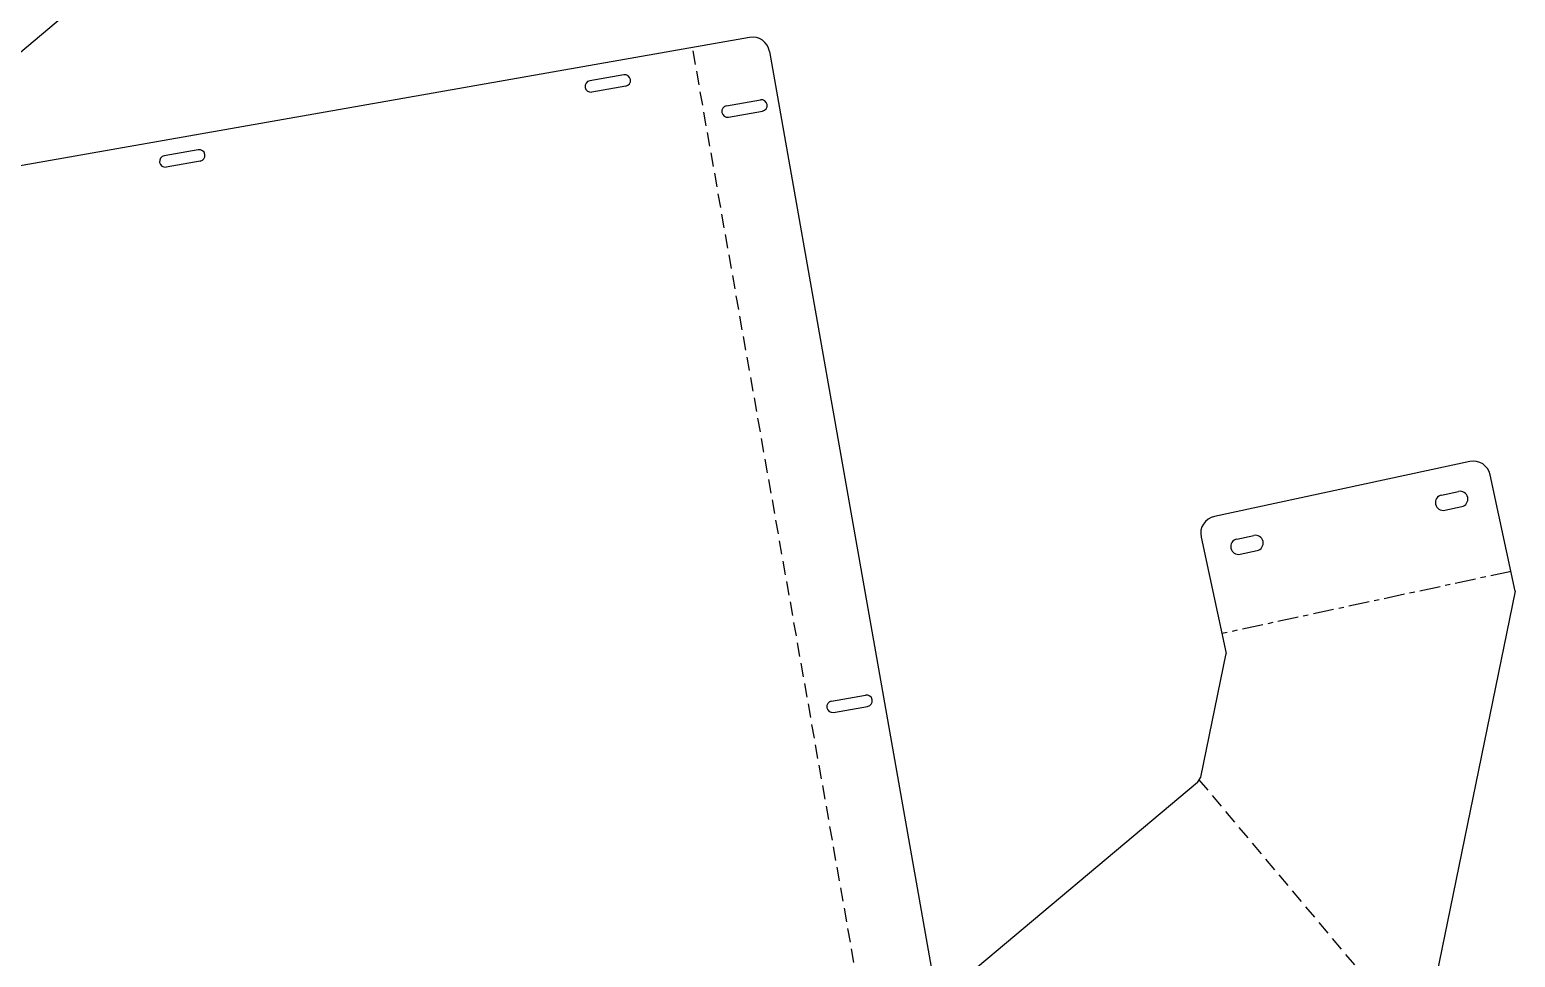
# Model space of a CAD drawing. Extents: x 5 to 1801, y 5 to 2754.
# Drawn here: x 613 to 1472, y 965 to 1503 of the extents above; entities that cross this region are included whole.
import ezdxf

# ---------------------------------------------------------------- set-up
doc = ezdxf.new("R2010")
doc.units = 0
doc.linetypes.add('CENTER', pattern=[21, 12, -3, 3, -3])
doc.linetypes.add('DASHED', pattern=[12, 8, -4])
for name, color, linetype in [('SMARTNEST_SHEET_10_BEND', 3, 'DASHED'), ('SMARTNEST_SHEET_10_GEOMETRY', 7, 'CONTINUOUS'), ('SMARTNEST_SHEET_11_BEND', 3, 'DASHED'), ('SMARTNEST_SHEET_11_GEOMETRY', 7, 'CONTINUOUS'), ('SMARTNEST_SHEET_12_BEND', 3, 'DASHED'), ('SMARTNEST_SHEET_12_GEOMETRY', 7, 'CONTINUOUS'), ('SMARTNEST_SHEET_13_BEND', 3, 'DASHED'), ('SMARTNEST_SHEET_13_GEOMETRY', 7, 'CONTINUOUS'), ('SMARTNEST_SHEET_14_BEND', 3, 'DASHED'), ('SMARTNEST_SHEET_14_GEOMETRY', 7, 'CONTINUOUS'), ('SMARTNEST_SHEET_15_BEND', 3, 'DASHED'), ('SMARTNEST_SHEET_15_GEOMETRY', 7, 'CONTINUOUS'), ('SMARTNEST_SHEET_16_BEND', 3, 'DASHED'), ('SMARTNEST_SHEET_16_GEOMETRY', 7, 'CONTINUOUS'), ('SMARTNEST_SHEET_17_BEND', 3, 'DASHED'), ('SMARTNEST_SHEET_17_GEOMETRY', 7, 'CONTINUOUS'), ('SMARTNEST_SHEET_18_BEND', 3, 'DASHED'), ('SMARTNEST_SHEET_18_GEOMETRY', 7, 'CONTINUOUS'), ('SMARTNEST_SHEET_19_BEND', 3, 'DASHED'), ('SMARTNEST_SHEET_19_GEOMETRY', 7, 'CONTINUOUS'), ('SMARTNEST_SHEET_1_BEND', 3, 'DASHED'), ('SMARTNEST_SHEET_1_GEOMETRY', 7, 'CONTINUOUS'), ('SMARTNEST_SHEET_20_BEND', 3, 'DASHED'), ('SMARTNEST_SHEET_20_GEOMETRY', 7, 'CONTINUOUS'), ('SMARTNEST_SHEET_21_BEND', 3, 'DASHED'), ('SMARTNEST_SHEET_21_GEOMETRY', 7, 'CONTINUOUS'), ('SMARTNEST_SHEET_22_BEND', 3, 'DASHED'), ('SMARTNEST_SHEET_22_GEOMETRY', 7, 'CONTINUOUS'), ('SMARTNEST_SHEET_23_BEND', 3, 'DASHED'), ('SMARTNEST_SHEET_23_GEOMETRY', 7, 'CONTINUOUS'), ('SMARTNEST_SHEET_24_BEND', 3, 'DASHED'), ('SMARTNEST_SHEET_24_GEOMETRY', 7, 'CONTINUOUS'), ('SMARTNEST_SHEET_25_BEND', 3, 'DASHED'), ('SMARTNEST_SHEET_25_GEOMETRY', 7, 'CONTINUOUS'), ('SMARTNEST_SHEET_26_BEND', 3, 'DASHED'), ('SMARTNEST_SHEET_26_CENTER', 4, 'CENTER'), ('SMARTNEST_SHEET_26_GEOMETRY', 7, 'CONTINUOUS'), ('SMARTNEST_SHEET_27_BEND', 3, 'DASHED'), ('SMARTNEST_SHEET_27_CENTER', 4, 'CENTER'), ('SMARTNEST_SHEET_27_GEOMETRY', 7, 'CONTINUOUS'), ('SMARTNEST_SHEET_28_BEND', 3, 'DASHED'), ('SMARTNEST_SHEET_28_CENTER', 4, 'CENTER'), ('SMARTNEST_SHEET_28_GEOMETRY', 7, 'CONTINUOUS'), ('SMARTNEST_SHEET_29_BEND', 3, 'DASHED'), ('SMARTNEST_SHEET_29_CENTER', 4, 'CENTER'), ('SMARTNEST_SHEET_29_GEOMETRY', 7, 'CONTINUOUS'), ('SMARTNEST_SHEET_2_BEND', 3, 'DASHED'), ('SMARTNEST_SHEET_2_GEOMETRY', 7, 'CONTINUOUS'), ('SMARTNEST_SHEET_30_BEND', 3, 'DASHED'), ('SMARTNEST_SHEET_30_CENTER', 4, 'CENTER'), ('SMARTNEST_SHEET_30_GEOMETRY', 7, 'CONTINUOUS'), ('SMARTNEST_SHEET_3_BEND', 3, 'DASHED'), ('SMARTNEST_SHEET_3_GEOMETRY', 7, 'CONTINUOUS'), ('SMARTNEST_SHEET_4_BEND', 3, 'DASHED'), ('SMARTNEST_SHEET_4_GEOMETRY', 7, 'CONTINUOUS'), ('SMARTNEST_SHEET_5_BEND', 3, 'DASHED'), ('SMARTNEST_SHEET_5_GEOMETRY', 7, 'CONTINUOUS'), ('SMARTNEST_SHEET_6_BEND', 3, 'DASHED'), ('SMARTNEST_SHEET_6_GEOMETRY', 7, 'CONTINUOUS'), ('SMARTNEST_SHEET_7_BEND', 3, 'DASHED'), ('SMARTNEST_SHEET_7_GEOMETRY', 7, 'CONTINUOUS'), ('SMARTNEST_SHEET_8_BEND', 3, 'DASHED'), ('SMARTNEST_SHEET_8_GEOMETRY', 7, 'CONTINUOUS'), ('SMARTNEST_SHEET_9_BEND', 3, 'DASHED'), ('SMARTNEST_SHEET_9_GEOMETRY', 7, 'CONTINUOUS')]:
    doc.layers.add(name, color=color, linetype=linetype)

msp = doc.modelspace()

# ---------------------------------------------------------------- linework, layer by layer
at = {"layer": 'SMARTNEST_SHEET_10_BEND', "color": 7, "linetype": 'DASHED'}
msp.add_line((1258.41, 5.16), (996.2, 1492.22), dxfattribs=at)
at = {"layer": 'SMARTNEST_SHEET_10_GEOMETRY', "color": 7, "linetype": 'CONTINUOUS'}
for p, q in [((1029.19, 1498.03), (13.26, 1318.9)), ((1040.77, 1489.92), (1299.51, 22.56)), ((956.45, 1476.37), (936.75, 1472.9)), ((957.59, 1469.87), (937.9, 1466.4)), ((1015.87, 1458.42), (1035.56, 1461.89)), ((1017.01, 1451.92), (1036.71, 1455.39)), ((710.24, 1432.96), (690.55, 1429.49)), ((711.39, 1426.46), (691.69, 1422.99)), ((1076.64, 1113.74), (1096.34, 1117.21)), ((1077.79, 1107.24), (1097.49, 1110.71))]:
    msp.add_line(p, q, dxfattribs=at)
for centre, radius, start, end in [((1030.93, 1488.19), 10, 10, 100), ((937.32, 1469.65), 3.3, 100, 280), ((957.02, 1473.12), 3.3, 280, 100), ((1036.14, 1458.64), 3.3, 280, 100), ((1016.44, 1455.17), 3.3, 100, 280), ((691.12, 1426.24), 3.3, 100, 280), ((710.82, 1429.71), 3.3, 280, 100), ((1077.22, 1110.49), 3.3, 100, 280), ((1096.91, 1113.96), 3.3, 280, 100)]:
    msp.add_arc(centre, radius, start, end, dxfattribs=at)
at = {"layer": 'SMARTNEST_SHEET_11_BEND', "color": 7, "linetype": 'DASHED'}
msp.add_line((1258.41, 5.16), (996.2, 1492.22), dxfattribs=at)
at = {"layer": 'SMARTNEST_SHEET_11_GEOMETRY', "color": 7, "linetype": 'CONTINUOUS'}
for p, q in [((1029.19, 1498.03), (13.26, 1318.9)), ((1040.77, 1489.92), (1299.51, 22.56)), ((956.45, 1476.37), (936.75, 1472.9)), ((957.59, 1469.87), (937.9, 1466.4)), ((1015.87, 1458.42), (1035.56, 1461.89)), ((1017.01, 1451.92), (1036.71, 1455.39)), ((710.24, 1432.96), (690.55, 1429.49)), ((711.39, 1426.46), (691.69, 1422.99)), ((1076.64, 1113.74), (1096.34, 1117.21)), ((1077.79, 1107.24), (1097.49, 1110.71))]:
    msp.add_line(p, q, dxfattribs=at)
for centre, radius, start, end in [((1030.93, 1488.19), 10, 10, 100), ((937.32, 1469.65), 3.3, 100, 280), ((957.02, 1473.12), 3.3, 280, 100), ((1036.14, 1458.64), 3.3, 280, 100), ((1016.44, 1455.17), 3.3, 100, 280), ((691.12, 1426.24), 3.3, 100, 280), ((710.82, 1429.71), 3.3, 280, 100), ((1077.22, 1110.49), 3.3, 100, 280), ((1096.91, 1113.96), 3.3, 280, 100)]:
    msp.add_arc(centre, radius, start, end, dxfattribs=at)
at = {"layer": 'SMARTNEST_SHEET_12_BEND', "color": 7, "linetype": 'DASHED'}
msp.add_line((1258.41, 5.16), (996.2, 1492.22), dxfattribs=at)
at = {"layer": 'SMARTNEST_SHEET_12_GEOMETRY', "color": 7, "linetype": 'CONTINUOUS'}
for p, q in [((1029.19, 1498.03), (13.26, 1318.9)), ((1040.77, 1489.92), (1299.51, 22.56)), ((956.45, 1476.37), (936.75, 1472.9)), ((957.59, 1469.87), (937.9, 1466.4)), ((1015.87, 1458.42), (1035.56, 1461.89)), ((1017.01, 1451.92), (1036.71, 1455.39)), ((710.24, 1432.96), (690.55, 1429.49)), ((711.39, 1426.46), (691.69, 1422.99)), ((1076.64, 1113.74), (1096.34, 1117.21)), ((1077.79, 1107.24), (1097.49, 1110.71))]:
    msp.add_line(p, q, dxfattribs=at)
for centre, radius, start, end in [((1030.93, 1488.19), 10, 10, 100), ((937.32, 1469.65), 3.3, 100, 280), ((957.02, 1473.12), 3.3, 280, 100), ((1036.14, 1458.64), 3.3, 280, 100), ((1016.44, 1455.17), 3.3, 100, 280), ((691.12, 1426.24), 3.3, 100, 280), ((710.82, 1429.71), 3.3, 280, 100), ((1077.22, 1110.49), 3.3, 100, 280), ((1096.91, 1113.96), 3.3, 280, 100)]:
    msp.add_arc(centre, radius, start, end, dxfattribs=at)
at = {"layer": 'SMARTNEST_SHEET_13_BEND', "color": 7, "linetype": 'DASHED'}
msp.add_line((1258.41, 5.16), (996.2, 1492.22), dxfattribs=at)
at = {"layer": 'SMARTNEST_SHEET_13_GEOMETRY', "color": 7, "linetype": 'CONTINUOUS'}
for p, q in [((1029.19, 1498.03), (13.26, 1318.9)), ((1040.77, 1489.92), (1299.51, 22.56)), ((956.45, 1476.37), (936.75, 1472.9)), ((957.59, 1469.87), (937.9, 1466.4)), ((1015.87, 1458.42), (1035.56, 1461.89)), ((1017.01, 1451.92), (1036.71, 1455.39)), ((710.24, 1432.96), (690.55, 1429.49)), ((711.39, 1426.46), (691.69, 1422.99)), ((1076.64, 1113.74), (1096.34, 1117.21)), ((1077.79, 1107.24), (1097.49, 1110.71))]:
    msp.add_line(p, q, dxfattribs=at)
for centre, radius, start, end in [((1030.93, 1488.19), 10, 10, 100), ((937.32, 1469.65), 3.3, 100, 280), ((957.02, 1473.12), 3.3, 280, 100), ((1036.14, 1458.64), 3.3, 280, 100), ((1016.44, 1455.17), 3.3, 100, 280), ((691.12, 1426.24), 3.3, 100, 280), ((710.82, 1429.71), 3.3, 280, 100), ((1077.22, 1110.49), 3.3, 100, 280), ((1096.91, 1113.96), 3.3, 280, 100)]:
    msp.add_arc(centre, radius, start, end, dxfattribs=at)
at = {"layer": 'SMARTNEST_SHEET_14_BEND', "color": 7, "linetype": 'DASHED'}
msp.add_line((1258.41, 5.16), (996.2, 1492.22), dxfattribs=at)
at = {"layer": 'SMARTNEST_SHEET_14_GEOMETRY', "color": 7, "linetype": 'CONTINUOUS'}
for p, q in [((1029.19, 1498.03), (13.26, 1318.9)), ((1040.77, 1489.92), (1299.51, 22.56)), ((956.45, 1476.37), (936.75, 1472.9)), ((957.59, 1469.87), (937.9, 1466.4)), ((1015.87, 1458.42), (1035.56, 1461.89)), ((1017.01, 1451.92), (1036.71, 1455.39)), ((710.24, 1432.96), (690.55, 1429.49)), ((711.39, 1426.46), (691.69, 1422.99)), ((1076.64, 1113.74), (1096.34, 1117.21)), ((1077.79, 1107.24), (1097.49, 1110.71))]:
    msp.add_line(p, q, dxfattribs=at)
for centre, radius, start, end in [((1030.93, 1488.19), 10, 10, 100), ((937.32, 1469.65), 3.3, 100, 280), ((957.02, 1473.12), 3.3, 280, 100), ((1036.14, 1458.64), 3.3, 280, 100), ((1016.44, 1455.17), 3.3, 100, 280), ((691.12, 1426.24), 3.3, 100, 280), ((710.82, 1429.71), 3.3, 280, 100), ((1077.22, 1110.49), 3.3, 100, 280), ((1096.91, 1113.96), 3.3, 280, 100)]:
    msp.add_arc(centre, radius, start, end, dxfattribs=at)
at = {"layer": 'SMARTNEST_SHEET_15_BEND', "color": 7, "linetype": 'DASHED'}
msp.add_line((1258.41, 5.16), (996.2, 1492.22), dxfattribs=at)
at = {"layer": 'SMARTNEST_SHEET_15_GEOMETRY', "color": 7, "linetype": 'CONTINUOUS'}
for p, q in [((1029.19, 1498.03), (13.26, 1318.9)), ((1040.77, 1489.92), (1299.51, 22.56)), ((956.45, 1476.37), (936.75, 1472.9)), ((957.59, 1469.87), (937.9, 1466.4)), ((1015.87, 1458.42), (1035.56, 1461.89)), ((1017.01, 1451.92), (1036.71, 1455.39)), ((710.24, 1432.96), (690.55, 1429.49)), ((711.39, 1426.46), (691.69, 1422.99)), ((1076.64, 1113.74), (1096.34, 1117.21)), ((1077.79, 1107.24), (1097.49, 1110.71))]:
    msp.add_line(p, q, dxfattribs=at)
for centre, radius, start, end in [((1030.93, 1488.19), 10, 10, 100), ((937.32, 1469.65), 3.3, 100, 280), ((957.02, 1473.12), 3.3, 280, 100), ((1036.14, 1458.64), 3.3, 280, 100), ((1016.44, 1455.17), 3.3, 100, 280), ((691.12, 1426.24), 3.3, 100, 280), ((710.82, 1429.71), 3.3, 280, 100), ((1077.22, 1110.49), 3.3, 100, 280), ((1096.91, 1113.96), 3.3, 280, 100)]:
    msp.add_arc(centre, radius, start, end, dxfattribs=at)
at = {"layer": 'SMARTNEST_SHEET_16_BEND', "color": 7, "linetype": 'DASHED'}
msp.add_line((1258.41, 5.16), (996.2, 1492.22), dxfattribs=at)
at = {"layer": 'SMARTNEST_SHEET_16_GEOMETRY', "color": 7, "linetype": 'CONTINUOUS'}
for p, q in [((1029.19, 1498.03), (13.26, 1318.9)), ((1040.77, 1489.92), (1299.51, 22.56)), ((956.45, 1476.37), (936.75, 1472.9)), ((957.59, 1469.87), (937.9, 1466.4)), ((1015.87, 1458.42), (1035.56, 1461.89)), ((1017.01, 1451.92), (1036.71, 1455.39)), ((710.24, 1432.96), (690.55, 1429.49)), ((711.39, 1426.46), (691.69, 1422.99)), ((1076.64, 1113.74), (1096.34, 1117.21)), ((1077.79, 1107.24), (1097.49, 1110.71))]:
    msp.add_line(p, q, dxfattribs=at)
for centre, radius, start, end in [((1030.93, 1488.19), 10, 10, 100), ((937.32, 1469.65), 3.3, 100, 280), ((957.02, 1473.12), 3.3, 280, 100), ((1036.14, 1458.64), 3.3, 280, 100), ((1016.44, 1455.17), 3.3, 100, 280), ((691.12, 1426.24), 3.3, 100, 280), ((710.82, 1429.71), 3.3, 280, 100), ((1077.22, 1110.49), 3.3, 100, 280), ((1096.91, 1113.96), 3.3, 280, 100)]:
    msp.add_arc(centre, radius, start, end, dxfattribs=at)
at = {"layer": 'SMARTNEST_SHEET_17_BEND', "color": 7, "linetype": 'DASHED'}
msp.add_line((1258.41, 5.16), (996.2, 1492.22), dxfattribs=at)
at = {"layer": 'SMARTNEST_SHEET_17_GEOMETRY', "color": 7, "linetype": 'CONTINUOUS'}
for p, q in [((1029.19, 1498.03), (13.26, 1318.9)), ((1040.77, 1489.92), (1299.51, 22.56)), ((956.45, 1476.37), (936.75, 1472.9)), ((957.59, 1469.87), (937.9, 1466.4)), ((1015.87, 1458.42), (1035.56, 1461.89)), ((1017.01, 1451.92), (1036.71, 1455.39)), ((710.24, 1432.96), (690.55, 1429.49)), ((711.39, 1426.46), (691.69, 1422.99)), ((1076.64, 1113.74), (1096.34, 1117.21)), ((1077.79, 1107.24), (1097.49, 1110.71))]:
    msp.add_line(p, q, dxfattribs=at)
for centre, radius, start, end in [((1030.93, 1488.19), 10, 10, 100), ((937.32, 1469.65), 3.3, 100, 280), ((957.02, 1473.12), 3.3, 280, 100), ((1036.14, 1458.64), 3.3, 280, 100), ((1016.44, 1455.17), 3.3, 100, 280), ((691.12, 1426.24), 3.3, 100, 280), ((710.82, 1429.71), 3.3, 280, 100), ((1077.22, 1110.49), 3.3, 100, 280), ((1096.91, 1113.96), 3.3, 280, 100)]:
    msp.add_arc(centre, radius, start, end, dxfattribs=at)
at = {"layer": 'SMARTNEST_SHEET_18_BEND', "color": 7, "linetype": 'DASHED'}
msp.add_line((1258.41, 5.16), (996.2, 1492.22), dxfattribs=at)
at = {"layer": 'SMARTNEST_SHEET_18_GEOMETRY', "color": 7, "linetype": 'CONTINUOUS'}
for p, q in [((1029.19, 1498.03), (13.26, 1318.9)), ((1040.77, 1489.92), (1299.51, 22.56)), ((956.45, 1476.37), (936.75, 1472.9)), ((957.59, 1469.87), (937.9, 1466.4)), ((1015.87, 1458.42), (1035.56, 1461.89)), ((1017.01, 1451.92), (1036.71, 1455.39)), ((710.24, 1432.96), (690.55, 1429.49)), ((711.39, 1426.46), (691.69, 1422.99)), ((1076.64, 1113.74), (1096.34, 1117.21)), ((1077.79, 1107.24), (1097.49, 1110.71))]:
    msp.add_line(p, q, dxfattribs=at)
for centre, radius, start, end in [((1030.93, 1488.19), 10, 10, 100), ((937.32, 1469.65), 3.3, 100, 280), ((957.02, 1473.12), 3.3, 280, 100), ((1036.14, 1458.64), 3.3, 280, 100), ((1016.44, 1455.17), 3.3, 100, 280), ((691.12, 1426.24), 3.3, 100, 280), ((710.82, 1429.71), 3.3, 280, 100), ((1077.22, 1110.49), 3.3, 100, 280), ((1096.91, 1113.96), 3.3, 280, 100)]:
    msp.add_arc(centre, radius, start, end, dxfattribs=at)
at = {"layer": 'SMARTNEST_SHEET_19_BEND', "color": 7, "linetype": 'DASHED'}
msp.add_line((1258.41, 5.16), (996.2, 1492.22), dxfattribs=at)
at = {"layer": 'SMARTNEST_SHEET_19_GEOMETRY', "color": 7, "linetype": 'CONTINUOUS'}
for p, q in [((1029.19, 1498.03), (13.26, 1318.9)), ((1040.77, 1489.92), (1299.51, 22.56)), ((956.45, 1476.37), (936.75, 1472.9)), ((957.59, 1469.87), (937.9, 1466.4)), ((1015.87, 1458.42), (1035.56, 1461.89)), ((1017.01, 1451.92), (1036.71, 1455.39)), ((710.24, 1432.96), (690.55, 1429.49)), ((711.39, 1426.46), (691.69, 1422.99)), ((1076.64, 1113.74), (1096.34, 1117.21)), ((1077.79, 1107.24), (1097.49, 1110.71))]:
    msp.add_line(p, q, dxfattribs=at)
for centre, radius, start, end in [((1030.93, 1488.19), 10, 10, 100), ((937.32, 1469.65), 3.3, 100, 280), ((957.02, 1473.12), 3.3, 280, 100), ((1036.14, 1458.64), 3.3, 280, 100), ((1016.44, 1455.17), 3.3, 100, 280), ((691.12, 1426.24), 3.3, 100, 280), ((710.82, 1429.71), 3.3, 280, 100), ((1077.22, 1110.49), 3.3, 100, 280), ((1096.91, 1113.96), 3.3, 280, 100)]:
    msp.add_arc(centre, radius, start, end, dxfattribs=at)
at = {"layer": 'SMARTNEST_SHEET_1_BEND', "color": 7, "linetype": 'DASHED'}
msp.add_line((1258.41, 5.16), (996.2, 1492.22), dxfattribs=at)
at = {"layer": 'SMARTNEST_SHEET_1_GEOMETRY', "color": 7, "linetype": 'CONTINUOUS'}
for p, q in [((1029.19, 1498.03), (13.26, 1318.9)), ((1040.77, 1489.92), (1299.51, 22.56)), ((956.45, 1476.37), (936.75, 1472.9)), ((957.59, 1469.87), (937.9, 1466.4)), ((1015.87, 1458.42), (1035.56, 1461.89)), ((1017.01, 1451.92), (1036.71, 1455.39)), ((710.24, 1432.96), (690.55, 1429.49)), ((711.39, 1426.46), (691.69, 1422.99)), ((1076.64, 1113.74), (1096.34, 1117.21)), ((1077.79, 1107.24), (1097.49, 1110.71))]:
    msp.add_line(p, q, dxfattribs=at)
for centre, radius, start, end in [((1030.93, 1488.19), 10, 10, 100), ((937.32, 1469.65), 3.3, 100, 280), ((957.02, 1473.12), 3.3, 280, 100), ((1036.14, 1458.64), 3.3, 280, 100), ((1016.44, 1455.17), 3.3, 100, 280), ((691.12, 1426.24), 3.3, 100, 280), ((710.82, 1429.71), 3.3, 280, 100), ((1077.22, 1110.49), 3.3, 100, 280), ((1096.91, 1113.96), 3.3, 280, 100)]:
    msp.add_arc(centre, radius, start, end, dxfattribs=at)
at = {"layer": 'SMARTNEST_SHEET_20_BEND', "color": 7, "linetype": 'DASHED'}
msp.add_line((1258.41, 5.16), (996.2, 1492.22), dxfattribs=at)
at = {"layer": 'SMARTNEST_SHEET_20_GEOMETRY', "color": 7, "linetype": 'CONTINUOUS'}
for p, q in [((1029.19, 1498.03), (13.26, 1318.9)), ((1040.77, 1489.92), (1299.51, 22.56)), ((956.45, 1476.37), (936.75, 1472.9)), ((957.59, 1469.87), (937.9, 1466.4)), ((1015.87, 1458.42), (1035.56, 1461.89)), ((1017.01, 1451.92), (1036.71, 1455.39)), ((710.24, 1432.96), (690.55, 1429.49)), ((711.39, 1426.46), (691.69, 1422.99)), ((1076.64, 1113.74), (1096.34, 1117.21)), ((1077.79, 1107.24), (1097.49, 1110.71))]:
    msp.add_line(p, q, dxfattribs=at)
for centre, radius, start, end in [((1030.93, 1488.19), 10, 10, 100), ((937.32, 1469.65), 3.3, 100, 280), ((957.02, 1473.12), 3.3, 280, 100), ((1036.14, 1458.64), 3.3, 280, 100), ((1016.44, 1455.17), 3.3, 100, 280), ((691.12, 1426.24), 3.3, 100, 280), ((710.82, 1429.71), 3.3, 280, 100), ((1077.22, 1110.49), 3.3, 100, 280), ((1096.91, 1113.96), 3.3, 280, 100)]:
    msp.add_arc(centre, radius, start, end, dxfattribs=at)
at = {"layer": 'SMARTNEST_SHEET_21_BEND', "color": 7, "linetype": 'DASHED'}
msp.add_line((1258.41, 5.16), (996.2, 1492.22), dxfattribs=at)
at = {"layer": 'SMARTNEST_SHEET_21_GEOMETRY', "color": 7, "linetype": 'CONTINUOUS'}
for p, q in [((1029.19, 1498.03), (13.26, 1318.9)), ((1040.77, 1489.92), (1299.51, 22.56)), ((956.45, 1476.37), (936.75, 1472.9)), ((957.59, 1469.87), (937.9, 1466.4)), ((1015.87, 1458.42), (1035.56, 1461.89)), ((1017.01, 1451.92), (1036.71, 1455.39)), ((710.24, 1432.96), (690.55, 1429.49)), ((711.39, 1426.46), (691.69, 1422.99)), ((1076.64, 1113.74), (1096.34, 1117.21)), ((1077.79, 1107.24), (1097.49, 1110.71))]:
    msp.add_line(p, q, dxfattribs=at)
for centre, radius, start, end in [((1030.93, 1488.19), 10, 10, 100), ((937.32, 1469.65), 3.3, 100, 280), ((957.02, 1473.12), 3.3, 280, 100), ((1036.14, 1458.64), 3.3, 280, 100), ((1016.44, 1455.17), 3.3, 100, 280), ((691.12, 1426.24), 3.3, 100, 280), ((710.82, 1429.71), 3.3, 280, 100), ((1077.22, 1110.49), 3.3, 100, 280), ((1096.91, 1113.96), 3.3, 280, 100)]:
    msp.add_arc(centre, radius, start, end, dxfattribs=at)
at = {"layer": 'SMARTNEST_SHEET_22_BEND', "color": 7, "linetype": 'DASHED'}
msp.add_line((1258.41, 5.16), (996.2, 1492.22), dxfattribs=at)
at = {"layer": 'SMARTNEST_SHEET_22_GEOMETRY', "color": 7, "linetype": 'CONTINUOUS'}
for p, q in [((1029.19, 1498.03), (13.26, 1318.9)), ((1040.77, 1489.92), (1299.51, 22.56)), ((956.45, 1476.37), (936.75, 1472.9)), ((957.59, 1469.87), (937.9, 1466.4)), ((1015.87, 1458.42), (1035.56, 1461.89)), ((1017.01, 1451.92), (1036.71, 1455.39)), ((710.24, 1432.96), (690.55, 1429.49)), ((711.39, 1426.46), (691.69, 1422.99)), ((1076.64, 1113.74), (1096.34, 1117.21)), ((1077.79, 1107.24), (1097.49, 1110.71))]:
    msp.add_line(p, q, dxfattribs=at)
for centre, radius, start, end in [((1030.93, 1488.19), 10, 10, 100), ((937.32, 1469.65), 3.3, 100, 280), ((957.02, 1473.12), 3.3, 280, 100), ((1036.14, 1458.64), 3.3, 280, 100), ((1016.44, 1455.17), 3.3, 100, 280), ((691.12, 1426.24), 3.3, 100, 280), ((710.82, 1429.71), 3.3, 280, 100), ((1077.22, 1110.49), 3.3, 100, 280), ((1096.91, 1113.96), 3.3, 280, 100)]:
    msp.add_arc(centre, radius, start, end, dxfattribs=at)
at = {"layer": 'SMARTNEST_SHEET_23_BEND', "color": 7, "linetype": 'DASHED'}
msp.add_line((1258.41, 5.16), (996.2, 1492.22), dxfattribs=at)
at = {"layer": 'SMARTNEST_SHEET_23_GEOMETRY', "color": 7, "linetype": 'CONTINUOUS'}
for p, q in [((1029.19, 1498.03), (13.26, 1318.9)), ((1040.77, 1489.92), (1299.51, 22.56)), ((956.45, 1476.37), (936.75, 1472.9)), ((957.59, 1469.87), (937.9, 1466.4)), ((1015.87, 1458.42), (1035.56, 1461.89)), ((1017.01, 1451.92), (1036.71, 1455.39)), ((710.24, 1432.96), (690.55, 1429.49)), ((711.39, 1426.46), (691.69, 1422.99)), ((1076.64, 1113.74), (1096.34, 1117.21)), ((1077.79, 1107.24), (1097.49, 1110.71))]:
    msp.add_line(p, q, dxfattribs=at)
for centre, radius, start, end in [((1030.93, 1488.19), 10, 10, 100), ((937.32, 1469.65), 3.3, 100, 280), ((957.02, 1473.12), 3.3, 280, 100), ((1036.14, 1458.64), 3.3, 280, 100), ((1016.44, 1455.17), 3.3, 100, 280), ((691.12, 1426.24), 3.3, 100, 280), ((710.82, 1429.71), 3.3, 280, 100), ((1077.22, 1110.49), 3.3, 100, 280), ((1096.91, 1113.96), 3.3, 280, 100)]:
    msp.add_arc(centre, radius, start, end, dxfattribs=at)
at = {"layer": 'SMARTNEST_SHEET_24_BEND', "color": 7, "linetype": 'DASHED'}
msp.add_line((1258.41, 5.16), (996.2, 1492.22), dxfattribs=at)
at = {"layer": 'SMARTNEST_SHEET_24_GEOMETRY', "color": 7, "linetype": 'CONTINUOUS'}
for p, q in [((1029.19, 1498.03), (13.26, 1318.9)), ((1040.77, 1489.92), (1299.51, 22.56)), ((956.45, 1476.37), (936.75, 1472.9)), ((957.59, 1469.87), (937.9, 1466.4)), ((1015.87, 1458.42), (1035.56, 1461.89)), ((1017.01, 1451.92), (1036.71, 1455.39)), ((710.24, 1432.96), (690.55, 1429.49)), ((711.39, 1426.46), (691.69, 1422.99)), ((1076.64, 1113.74), (1096.34, 1117.21)), ((1077.79, 1107.24), (1097.49, 1110.71))]:
    msp.add_line(p, q, dxfattribs=at)
for centre, radius, start, end in [((1030.93, 1488.19), 10, 10, 100), ((937.32, 1469.65), 3.3, 100, 280), ((957.02, 1473.12), 3.3, 280, 100), ((1036.14, 1458.64), 3.3, 280, 100), ((1016.44, 1455.17), 3.3, 100, 280), ((691.12, 1426.24), 3.3, 100, 280), ((710.82, 1429.71), 3.3, 280, 100), ((1077.22, 1110.49), 3.3, 100, 280), ((1096.91, 1113.96), 3.3, 280, 100)]:
    msp.add_arc(centre, radius, start, end, dxfattribs=at)
at = {"layer": 'SMARTNEST_SHEET_25_BEND', "color": 7, "linetype": 'DASHED'}
msp.add_line((1258.41, 5.16), (996.2, 1492.22), dxfattribs=at)
at = {"layer": 'SMARTNEST_SHEET_25_GEOMETRY', "color": 7, "linetype": 'CONTINUOUS'}
for p, q in [((1029.19, 1498.03), (13.26, 1318.9)), ((1040.77, 1489.92), (1299.51, 22.56)), ((956.45, 1476.37), (936.75, 1472.9)), ((957.59, 1469.87), (937.9, 1466.4)), ((1015.87, 1458.42), (1035.56, 1461.89)), ((1017.01, 1451.92), (1036.71, 1455.39)), ((710.24, 1432.96), (690.55, 1429.49)), ((711.39, 1426.46), (691.69, 1422.99)), ((1076.64, 1113.74), (1096.34, 1117.21)), ((1077.79, 1107.24), (1097.49, 1110.71))]:
    msp.add_line(p, q, dxfattribs=at)
for centre, radius, start, end in [((1030.93, 1488.19), 10, 10, 100), ((937.32, 1469.65), 3.3, 100, 280), ((957.02, 1473.12), 3.3, 280, 100), ((1036.14, 1458.64), 3.3, 280, 100), ((1016.44, 1455.17), 3.3, 100, 280), ((691.12, 1426.24), 3.3, 100, 280), ((710.82, 1429.71), 3.3, 280, 100), ((1077.22, 1110.49), 3.3, 100, 280), ((1096.91, 1113.96), 3.3, 280, 100)]:
    msp.add_arc(centre, radius, start, end, dxfattribs=at)
at = {"layer": 'SMARTNEST_SHEET_26_BEND', "color": 7, "linetype": 'DASHED'}
msp.add_line((1417.95, 915.03), (1289.39, 1068.24), dxfattribs=at)
at = {"layer": 'SMARTNEST_SHEET_26_CENTER', "color": 7, "linetype": 'CENTER'}
msp.add_line((1469.81, 1188.85), (1302.51, 1152.83), dxfattribs=at)
at = {"layer": 'SMARTNEST_SHEET_26_GEOMETRY', "color": 7, "linetype": 'CONTINUOUS'}
for p, q in [((344.56, 1269.12), (1417.03, 2169.02)), ((1445.88, 1252.44), (1298.14, 1220.63)), ((1472.27, 1177.4), (1457.77, 1244.77)), ((1429.59, 1233.08), (1439.37, 1235.18)), ((1431.49, 1224.28), (1441.27, 1226.38)), ((1290.47, 1208.75), (1304.97, 1141.39)), ((1311.18, 1207.58), (1320.95, 1209.69)), ((1313.07, 1198.78), (1322.85, 1200.89)), ((1472.27, 1177.4), (1418.87, 916.58)), ((1290.31, 1069.79), (1304.97, 1141.39)), ((1288.47, 1066.68), (216.01, 166.78)), ((1288.47, 1066.68), (1290.31, 1069.79))]:
    msp.add_line(p, q, dxfattribs=at)
for centre, radius, start, end in [((1447.99, 1242.66), 10, 12.15, 102.15), ((1430.54, 1228.68), 4.5, 102.15, 282.15), ((1440.32, 1230.78), 4.5, 282.15, 102.15), ((1300.24, 1210.85), 10, 102.15, 192.15), ((1312.13, 1203.18), 4.5, 102.15, 282.15), ((1321.9, 1205.29), 4.5, 282.15, 102.15)]:
    msp.add_arc(centre, radius, start, end, dxfattribs=at)
at = {"layer": 'SMARTNEST_SHEET_27_BEND', "color": 7, "linetype": 'DASHED'}
msp.add_line((1417.95, 915.03), (1289.39, 1068.24), dxfattribs=at)
at = {"layer": 'SMARTNEST_SHEET_27_CENTER', "color": 7, "linetype": 'CENTER'}
msp.add_line((1469.81, 1188.85), (1302.51, 1152.83), dxfattribs=at)
at = {"layer": 'SMARTNEST_SHEET_27_GEOMETRY', "color": 7, "linetype": 'CONTINUOUS'}
for p, q in [((344.56, 1269.12), (1417.03, 2169.02)), ((1445.88, 1252.44), (1298.14, 1220.63)), ((1472.27, 1177.4), (1457.77, 1244.77)), ((1429.59, 1233.08), (1439.37, 1235.18)), ((1431.49, 1224.28), (1441.27, 1226.38)), ((1290.47, 1208.75), (1304.97, 1141.39)), ((1311.18, 1207.58), (1320.95, 1209.69)), ((1313.07, 1198.78), (1322.85, 1200.89)), ((1472.27, 1177.4), (1418.87, 916.58)), ((1290.31, 1069.79), (1304.97, 1141.39)), ((1288.47, 1066.68), (216.01, 166.78)), ((1288.47, 1066.68), (1290.31, 1069.79))]:
    msp.add_line(p, q, dxfattribs=at)
for centre, radius, start, end in [((1447.99, 1242.66), 10, 12.15, 102.15), ((1430.54, 1228.68), 4.5, 102.15, 282.15), ((1440.32, 1230.78), 4.5, 282.15, 102.15), ((1300.24, 1210.85), 10, 102.15, 192.15), ((1312.13, 1203.18), 4.5, 102.15, 282.15), ((1321.9, 1205.29), 4.5, 282.15, 102.15)]:
    msp.add_arc(centre, radius, start, end, dxfattribs=at)
at = {"layer": 'SMARTNEST_SHEET_28_BEND', "color": 7, "linetype": 'DASHED'}
msp.add_line((1417.95, 915.03), (1289.39, 1068.24), dxfattribs=at)
at = {"layer": 'SMARTNEST_SHEET_28_CENTER', "color": 7, "linetype": 'CENTER'}
msp.add_line((1469.81, 1188.85), (1302.51, 1152.83), dxfattribs=at)
at = {"layer": 'SMARTNEST_SHEET_28_GEOMETRY', "color": 7, "linetype": 'CONTINUOUS'}
for p, q in [((344.56, 1269.12), (1417.03, 2169.02)), ((1445.88, 1252.44), (1298.14, 1220.63)), ((1472.27, 1177.4), (1457.77, 1244.77)), ((1429.59, 1233.08), (1439.37, 1235.18)), ((1431.49, 1224.28), (1441.27, 1226.38)), ((1290.47, 1208.75), (1304.97, 1141.39)), ((1311.18, 1207.58), (1320.95, 1209.69)), ((1313.07, 1198.78), (1322.85, 1200.89)), ((1472.27, 1177.4), (1418.87, 916.58)), ((1290.31, 1069.79), (1304.97, 1141.39)), ((1288.47, 1066.68), (216.01, 166.78)), ((1288.47, 1066.68), (1290.31, 1069.79))]:
    msp.add_line(p, q, dxfattribs=at)
for centre, radius, start, end in [((1447.99, 1242.66), 10, 12.15, 102.15), ((1430.54, 1228.68), 4.5, 102.15, 282.15), ((1440.32, 1230.78), 4.5, 282.15, 102.15), ((1300.24, 1210.85), 10, 102.15, 192.15), ((1312.13, 1203.18), 4.5, 102.15, 282.15), ((1321.9, 1205.29), 4.5, 282.15, 102.15)]:
    msp.add_arc(centre, radius, start, end, dxfattribs=at)
at = {"layer": 'SMARTNEST_SHEET_29_BEND', "color": 7, "linetype": 'DASHED'}
msp.add_line((1417.95, 915.03), (1289.39, 1068.24), dxfattribs=at)
at = {"layer": 'SMARTNEST_SHEET_29_CENTER', "color": 7, "linetype": 'CENTER'}
msp.add_line((1469.81, 1188.85), (1302.51, 1152.83), dxfattribs=at)
at = {"layer": 'SMARTNEST_SHEET_29_GEOMETRY', "color": 7, "linetype": 'CONTINUOUS'}
for p, q in [((344.56, 1269.12), (1417.03, 2169.02)), ((1445.88, 1252.44), (1298.14, 1220.63)), ((1472.27, 1177.4), (1457.77, 1244.77)), ((1429.59, 1233.08), (1439.37, 1235.18)), ((1431.49, 1224.28), (1441.27, 1226.38)), ((1290.47, 1208.75), (1304.97, 1141.39)), ((1311.18, 1207.58), (1320.95, 1209.69)), ((1313.07, 1198.78), (1322.85, 1200.89)), ((1472.27, 1177.4), (1418.87, 916.58)), ((1290.31, 1069.79), (1304.97, 1141.39)), ((1288.47, 1066.68), (216.01, 166.78)), ((1288.47, 1066.68), (1290.31, 1069.79))]:
    msp.add_line(p, q, dxfattribs=at)
for centre, radius, start, end in [((1447.99, 1242.66), 10, 12.15, 102.15), ((1430.54, 1228.68), 4.5, 102.15, 282.15), ((1440.32, 1230.78), 4.5, 282.15, 102.15), ((1300.24, 1210.85), 10, 102.15, 192.15), ((1312.13, 1203.18), 4.5, 102.15, 282.15), ((1321.9, 1205.29), 4.5, 282.15, 102.15)]:
    msp.add_arc(centre, radius, start, end, dxfattribs=at)
at = {"layer": 'SMARTNEST_SHEET_2_BEND', "color": 7, "linetype": 'DASHED'}
msp.add_line((1258.41, 5.16), (996.2, 1492.22), dxfattribs=at)
at = {"layer": 'SMARTNEST_SHEET_2_GEOMETRY', "color": 7, "linetype": 'CONTINUOUS'}
for p, q in [((1029.19, 1498.03), (13.26, 1318.9)), ((1040.77, 1489.92), (1299.51, 22.56)), ((956.45, 1476.37), (936.75, 1472.9)), ((957.59, 1469.87), (937.9, 1466.4)), ((1015.87, 1458.42), (1035.56, 1461.89)), ((1017.01, 1451.92), (1036.71, 1455.39)), ((710.24, 1432.96), (690.55, 1429.49)), ((711.39, 1426.46), (691.69, 1422.99)), ((1076.64, 1113.74), (1096.34, 1117.21)), ((1077.79, 1107.24), (1097.49, 1110.71))]:
    msp.add_line(p, q, dxfattribs=at)
for centre, radius, start, end in [((1030.93, 1488.19), 10, 10, 100), ((937.32, 1469.65), 3.3, 100, 280), ((957.02, 1473.12), 3.3, 280, 100), ((1036.14, 1458.64), 3.3, 280, 100), ((1016.44, 1455.17), 3.3, 100, 280), ((691.12, 1426.24), 3.3, 100, 280), ((710.82, 1429.71), 3.3, 280, 100), ((1077.22, 1110.49), 3.3, 100, 280), ((1096.91, 1113.96), 3.3, 280, 100)]:
    msp.add_arc(centre, radius, start, end, dxfattribs=at)
at = {"layer": 'SMARTNEST_SHEET_30_BEND', "color": 7, "linetype": 'DASHED'}
msp.add_line((1417.95, 915.03), (1289.39, 1068.24), dxfattribs=at)
at = {"layer": 'SMARTNEST_SHEET_30_CENTER', "color": 7, "linetype": 'CENTER'}
msp.add_line((1469.81, 1188.85), (1302.51, 1152.83), dxfattribs=at)
at = {"layer": 'SMARTNEST_SHEET_30_GEOMETRY', "color": 7, "linetype": 'CONTINUOUS'}
for p, q in [((1445.88, 1252.44), (1298.14, 1220.63)), ((1472.27, 1177.4), (1457.77, 1244.77)), ((1429.59, 1233.08), (1439.37, 1235.18)), ((1431.49, 1224.28), (1441.27, 1226.38)), ((1290.47, 1208.75), (1304.97, 1141.39)), ((1311.18, 1207.58), (1320.95, 1209.69)), ((1313.07, 1198.78), (1322.85, 1200.89)), ((1472.27, 1177.4), (1418.87, 916.58)), ((1290.31, 1069.79), (1304.97, 1141.39)), ((1288.47, 1066.68), (216.01, 166.78)), ((1288.47, 1066.68), (1290.31, 1069.79))]:
    msp.add_line(p, q, dxfattribs=at)
for centre, radius, start, end in [((1447.99, 1242.66), 10, 12.15, 102.15), ((1430.54, 1228.68), 4.5, 102.15, 282.15), ((1440.32, 1230.78), 4.5, 282.15, 102.15), ((1300.24, 1210.85), 10, 102.15, 192.15), ((1312.13, 1203.18), 4.5, 102.15, 282.15), ((1321.9, 1205.29), 4.5, 282.15, 102.15)]:
    msp.add_arc(centre, radius, start, end, dxfattribs=at)
at = {"layer": 'SMARTNEST_SHEET_3_BEND', "color": 7, "linetype": 'DASHED'}
msp.add_line((1258.41, 5.16), (996.2, 1492.22), dxfattribs=at)
at = {"layer": 'SMARTNEST_SHEET_3_GEOMETRY', "color": 7, "linetype": 'CONTINUOUS'}
for p, q in [((1029.19, 1498.03), (13.26, 1318.9)), ((1040.77, 1489.92), (1299.51, 22.56)), ((956.45, 1476.37), (936.75, 1472.9)), ((957.59, 1469.87), (937.9, 1466.4)), ((1015.87, 1458.42), (1035.56, 1461.89)), ((1017.01, 1451.92), (1036.71, 1455.39)), ((710.24, 1432.96), (690.55, 1429.49)), ((711.39, 1426.46), (691.69, 1422.99)), ((1076.64, 1113.74), (1096.34, 1117.21)), ((1077.79, 1107.24), (1097.49, 1110.71))]:
    msp.add_line(p, q, dxfattribs=at)
for centre, radius, start, end in [((1030.93, 1488.19), 10, 10, 100), ((937.32, 1469.65), 3.3, 100, 280), ((957.02, 1473.12), 3.3, 280, 100), ((1036.14, 1458.64), 3.3, 280, 100), ((1016.44, 1455.17), 3.3, 100, 280), ((691.12, 1426.24), 3.3, 100, 280), ((710.82, 1429.71), 3.3, 280, 100), ((1077.22, 1110.49), 3.3, 100, 280), ((1096.91, 1113.96), 3.3, 280, 100)]:
    msp.add_arc(centre, radius, start, end, dxfattribs=at)
at = {"layer": 'SMARTNEST_SHEET_4_BEND', "color": 7, "linetype": 'DASHED'}
msp.add_line((1258.41, 5.16), (996.2, 1492.22), dxfattribs=at)
at = {"layer": 'SMARTNEST_SHEET_4_GEOMETRY', "color": 7, "linetype": 'CONTINUOUS'}
for p, q in [((1029.19, 1498.03), (13.26, 1318.9)), ((1040.77, 1489.92), (1299.51, 22.56)), ((956.45, 1476.37), (936.75, 1472.9)), ((957.59, 1469.87), (937.9, 1466.4)), ((1015.87, 1458.42), (1035.56, 1461.89)), ((1017.01, 1451.92), (1036.71, 1455.39)), ((710.24, 1432.96), (690.55, 1429.49)), ((711.39, 1426.46), (691.69, 1422.99)), ((1076.64, 1113.74), (1096.34, 1117.21)), ((1077.79, 1107.24), (1097.49, 1110.71))]:
    msp.add_line(p, q, dxfattribs=at)
for centre, radius, start, end in [((1030.93, 1488.19), 10, 10, 100), ((937.32, 1469.65), 3.3, 100, 280), ((957.02, 1473.12), 3.3, 280, 100), ((1036.14, 1458.64), 3.3, 280, 100), ((1016.44, 1455.17), 3.3, 100, 280), ((691.12, 1426.24), 3.3, 100, 280), ((710.82, 1429.71), 3.3, 280, 100), ((1077.22, 1110.49), 3.3, 100, 280), ((1096.91, 1113.96), 3.3, 280, 100)]:
    msp.add_arc(centre, radius, start, end, dxfattribs=at)
at = {"layer": 'SMARTNEST_SHEET_5_BEND', "color": 7, "linetype": 'DASHED'}
msp.add_line((1258.41, 5.16), (996.2, 1492.22), dxfattribs=at)
at = {"layer": 'SMARTNEST_SHEET_5_GEOMETRY', "color": 7, "linetype": 'CONTINUOUS'}
for p, q in [((1029.19, 1498.03), (13.26, 1318.9)), ((1040.77, 1489.92), (1299.51, 22.56)), ((956.45, 1476.37), (936.75, 1472.9)), ((957.59, 1469.87), (937.9, 1466.4)), ((1015.87, 1458.42), (1035.56, 1461.89)), ((1017.01, 1451.92), (1036.71, 1455.39)), ((710.24, 1432.96), (690.55, 1429.49)), ((711.39, 1426.46), (691.69, 1422.99)), ((1076.64, 1113.74), (1096.34, 1117.21)), ((1077.79, 1107.24), (1097.49, 1110.71))]:
    msp.add_line(p, q, dxfattribs=at)
for centre, radius, start, end in [((1030.93, 1488.19), 10, 10, 100), ((937.32, 1469.65), 3.3, 100, 280), ((957.02, 1473.12), 3.3, 280, 100), ((1036.14, 1458.64), 3.3, 280, 100), ((1016.44, 1455.17), 3.3, 100, 280), ((691.12, 1426.24), 3.3, 100, 280), ((710.82, 1429.71), 3.3, 280, 100), ((1077.22, 1110.49), 3.3, 100, 280), ((1096.91, 1113.96), 3.3, 280, 100)]:
    msp.add_arc(centre, radius, start, end, dxfattribs=at)
at = {"layer": 'SMARTNEST_SHEET_6_BEND', "color": 7, "linetype": 'DASHED'}
msp.add_line((1258.41, 5.16), (996.2, 1492.22), dxfattribs=at)
at = {"layer": 'SMARTNEST_SHEET_6_GEOMETRY', "color": 7, "linetype": 'CONTINUOUS'}
for p, q in [((1029.19, 1498.03), (13.26, 1318.9)), ((1040.77, 1489.92), (1299.51, 22.56)), ((956.45, 1476.37), (936.75, 1472.9)), ((957.59, 1469.87), (937.9, 1466.4)), ((1015.87, 1458.42), (1035.56, 1461.89)), ((1017.01, 1451.92), (1036.71, 1455.39)), ((710.24, 1432.96), (690.55, 1429.49)), ((711.39, 1426.46), (691.69, 1422.99)), ((1076.64, 1113.74), (1096.34, 1117.21)), ((1077.79, 1107.24), (1097.49, 1110.71))]:
    msp.add_line(p, q, dxfattribs=at)
for centre, radius, start, end in [((1030.93, 1488.19), 10, 10, 100), ((937.32, 1469.65), 3.3, 100, 280), ((957.02, 1473.12), 3.3, 280, 100), ((1036.14, 1458.64), 3.3, 280, 100), ((1016.44, 1455.17), 3.3, 100, 280), ((691.12, 1426.24), 3.3, 100, 280), ((710.82, 1429.71), 3.3, 280, 100), ((1077.22, 1110.49), 3.3, 100, 280), ((1096.91, 1113.96), 3.3, 280, 100)]:
    msp.add_arc(centre, radius, start, end, dxfattribs=at)
at = {"layer": 'SMARTNEST_SHEET_7_BEND', "color": 7, "linetype": 'DASHED'}
msp.add_line((1258.41, 5.16), (996.2, 1492.22), dxfattribs=at)
at = {"layer": 'SMARTNEST_SHEET_7_GEOMETRY', "color": 7, "linetype": 'CONTINUOUS'}
for p, q in [((1029.19, 1498.03), (13.26, 1318.9)), ((1040.77, 1489.92), (1299.51, 22.56)), ((956.45, 1476.37), (936.75, 1472.9)), ((957.59, 1469.87), (937.9, 1466.4)), ((1015.87, 1458.42), (1035.56, 1461.89)), ((1017.01, 1451.92), (1036.71, 1455.39)), ((710.24, 1432.96), (690.55, 1429.49)), ((711.39, 1426.46), (691.69, 1422.99)), ((1076.64, 1113.74), (1096.34, 1117.21)), ((1077.79, 1107.24), (1097.49, 1110.71))]:
    msp.add_line(p, q, dxfattribs=at)
for centre, radius, start, end in [((1030.93, 1488.19), 10, 10, 100), ((937.32, 1469.65), 3.3, 100, 280), ((957.02, 1473.12), 3.3, 280, 100), ((1036.14, 1458.64), 3.3, 280, 100), ((1016.44, 1455.17), 3.3, 100, 280), ((691.12, 1426.24), 3.3, 100, 280), ((710.82, 1429.71), 3.3, 280, 100), ((1077.22, 1110.49), 3.3, 100, 280), ((1096.91, 1113.96), 3.3, 280, 100)]:
    msp.add_arc(centre, radius, start, end, dxfattribs=at)
at = {"layer": 'SMARTNEST_SHEET_8_BEND', "color": 7, "linetype": 'DASHED'}
msp.add_line((1258.41, 5.16), (996.2, 1492.22), dxfattribs=at)
at = {"layer": 'SMARTNEST_SHEET_8_GEOMETRY', "color": 7, "linetype": 'CONTINUOUS'}
for p, q in [((1029.19, 1498.03), (13.26, 1318.9)), ((1040.77, 1489.92), (1299.51, 22.56)), ((956.45, 1476.37), (936.75, 1472.9)), ((957.59, 1469.87), (937.9, 1466.4)), ((1015.87, 1458.42), (1035.56, 1461.89)), ((1017.01, 1451.92), (1036.71, 1455.39)), ((710.24, 1432.96), (690.55, 1429.49)), ((711.39, 1426.46), (691.69, 1422.99)), ((1076.64, 1113.74), (1096.34, 1117.21)), ((1077.79, 1107.24), (1097.49, 1110.71))]:
    msp.add_line(p, q, dxfattribs=at)
for centre, radius, start, end in [((1030.93, 1488.19), 10, 10, 100), ((937.32, 1469.65), 3.3, 100, 280), ((957.02, 1473.12), 3.3, 280, 100), ((1036.14, 1458.64), 3.3, 280, 100), ((1016.44, 1455.17), 3.3, 100, 280), ((691.12, 1426.24), 3.3, 100, 280), ((710.82, 1429.71), 3.3, 280, 100), ((1077.22, 1110.49), 3.3, 100, 280), ((1096.91, 1113.96), 3.3, 280, 100)]:
    msp.add_arc(centre, radius, start, end, dxfattribs=at)
at = {"layer": 'SMARTNEST_SHEET_9_BEND', "color": 7, "linetype": 'DASHED'}
msp.add_line((1258.41, 5.16), (996.2, 1492.22), dxfattribs=at)
at = {"layer": 'SMARTNEST_SHEET_9_GEOMETRY', "color": 7, "linetype": 'CONTINUOUS'}
for p, q in [((1029.19, 1498.03), (13.26, 1318.9)), ((1040.77, 1489.92), (1299.51, 22.56)), ((956.45, 1476.37), (936.75, 1472.9)), ((957.59, 1469.87), (937.9, 1466.4)), ((1015.87, 1458.42), (1035.56, 1461.89)), ((1017.01, 1451.92), (1036.71, 1455.39)), ((710.24, 1432.96), (690.55, 1429.49)), ((711.39, 1426.46), (691.69, 1422.99)), ((1076.64, 1113.74), (1096.34, 1117.21)), ((1077.79, 1107.24), (1097.49, 1110.71))]:
    msp.add_line(p, q, dxfattribs=at)
for centre, radius, start, end in [((1030.93, 1488.19), 10, 10, 100), ((937.32, 1469.65), 3.3, 100, 280), ((957.02, 1473.12), 3.3, 280, 100), ((1036.14, 1458.64), 3.3, 280, 100), ((1016.44, 1455.17), 3.3, 100, 280), ((691.12, 1426.24), 3.3, 100, 280), ((710.82, 1429.71), 3.3, 280, 100), ((1077.22, 1110.49), 3.3, 100, 280), ((1096.91, 1113.96), 3.3, 280, 100)]:
    msp.add_arc(centre, radius, start, end, dxfattribs=at)

doc.saveas('drawing.dxf')
